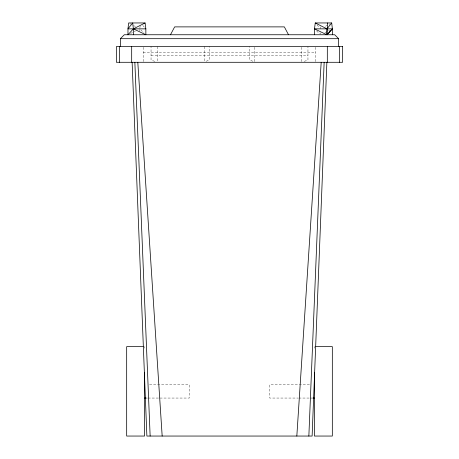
<?xml version="1.0" encoding="UTF-8"?>
<svg xmlns="http://www.w3.org/2000/svg" width="459" height="459" viewBox="0 0 459 459"><rect width="100%" height="100%" fill="white"/><g stroke="black" fill="none" stroke-linecap="round" stroke-linejoin="round"><path stroke-width="0.34" stroke-dasharray="2.29 1.72" d="M139.857 28.194L140.276 24.918M206.223 61.311L209.826 59.343L209.826 46.554M325.517 26.226L329.849 23.931M130.454 33.513L133.558 31.958M134.183 31.648L135.422 31.028M324.92 32.578L329.889 30.093M304.26 61.38L307.96 60.014L307.96 46.554M143.214 52.458L315.786 52.458M151.04 55.407L307.96 55.407M149.525 384.636L189.263 384.636L189.263 398.051L159.457 398.051M309.475 384.636L269.737 384.636L269.737 398.051L298.12 398.051M145.973 398.051L147.396 398.051M148.102 398.051L158.751 398.051M298.832 398.051L309.475 398.051M310.186 398.051L313.027 398.051M154.74 61.38L151.04 60.014L151.04 46.554M129.874 23.604L131.113 24.264M133.586 25.572L135.439 26.559M252.777 61.311L249.174 59.343L249.174 46.554M316.515 30.816L319.556 33.771M140.787 29.835L143.828 32.784M317.026 24.918L319.682 27.867M142.749 25.411L144.522 27.374M320.319 26.886L320.571 28.854M320.571 32.784L320.571 34.098M315.786 47.271L315.786 62.292M314.444 346.637L314.444 348.157M301.793 47.271L301.793 61.575M254.579 47.271L254.579 61.575M204.421 46.554L204.421 61.575M157.207 46.554L157.207 61.575M144.556 346.637L144.556 348.157M143.214 47.271L143.214 62.292M139.771 29.508L139.771 30.816"/><path stroke-width="0.69" d="M327.634 22.95L326.831 34.752L314.49 28.854L315.247 22.95L331.702 22.95L332.373 28.854L332.373 34.752M326.871 62.292L312.12 436.05L146.88 436.05L132.129 62.292M308.855 436.05L324.146 62.292M296.83 436.05L321.197 62.292M170.484 34.752L174.644 26.886L284.356 26.886L288.516 34.752M314.49 34.752L314.49 28.854L332.373 28.854L326.963 34.752L326.963 28.854L331.702 22.95M327.141 34.752L332.373 28.854M145.09 22.95L133.38 28.854L127.969 34.752L127.969 28.854L128.64 22.95L145.09 22.95L145.853 28.854L145.853 34.752L133.38 28.854L132.708 22.95L127.969 28.854L145.853 28.854M120.367 46.554L120.367 38.688L124.303 34.752L334.697 34.752L338.633 38.688L338.633 46.554M120.367 38.688L338.633 38.688M143.122 346.637L126.673 346.637L126.673 436.05L144.556 436.05L144.556 372.358M315.878 346.637L332.327 346.637L332.327 436.05L314.444 436.05L314.444 372.358M144.556 398.051L145.973 398.051M313.027 398.051L314.444 398.051M315.247 22.95L326.963 28.854M137.803 62.292L162.17 436.05M134.854 62.292L150.145 436.05M339.344 46.554L339.344 62.292M327.319 46.554L327.319 62.292M133.38 28.854L133.38 34.752M131.681 46.554L131.681 62.292M119.656 46.554L119.656 62.292M342.609 46.554L116.391 46.554L116.391 62.292L342.609 62.292L342.609 46.554"/></g></svg>
